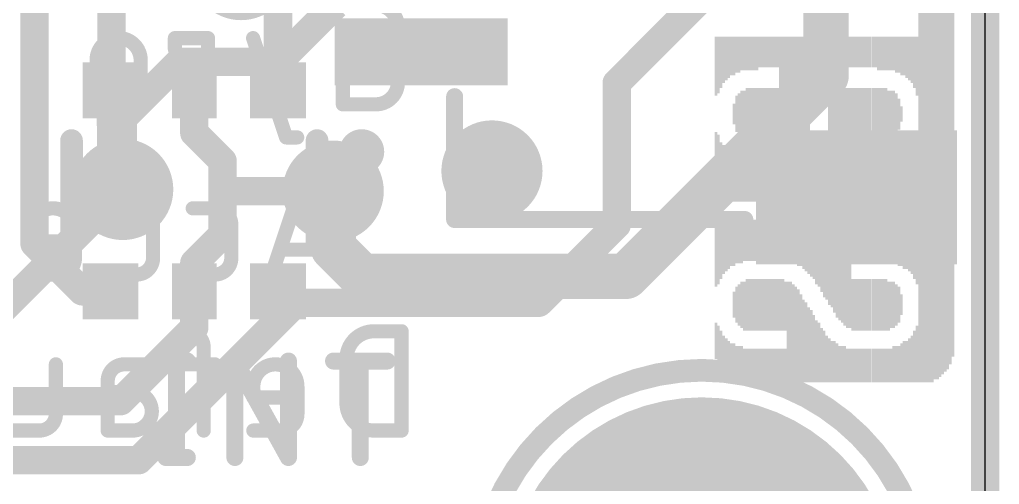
# Model space of a CAD drawing. Extents: x -0.1 to 34.3, y -4.7 to 17.9.
# Drawn here: x 16.75 to 25.53, y 3.52 to 7.68 of the extents above; entities that cross this region are included whole.
import ezdxf

# ---------------------------------------------------------------- set-up
doc = ezdxf.new("R2010")
doc.units = 0
for name, color, linetype in [('1', 12, 'CONTINUOUS'), ('16', 5, 'CONTINUOUS'), ('17', 110, 'CONTINUOUS'), ('18', 110, 'CONTINUOUS'), ('20', 31, 'CONTINUOUS'), ('21', 40, 'CONTINUOUS'), ('22', 6, 'CONTINUOUS')]:
    doc.layers.add(name, color=color, linetype=linetype)

# ---------------------------------------------------------------- blocks, each defined once
blk = doc.blocks.new('RECT')
blk.add_solid([(-0.5, -0.5), (0.5, -0.5), (-0.5, 0.5), (0.5, 0.5)])
blk = doc.blocks.new('ROUNDP')
at = {"const_width": 0.5}
blk.add_lwpolyline([(0, -0.25, 1), (0, 0.25, 1), (0, -0.25)], format="xyb", dxfattribs=at)
blk = doc.blocks.new('ROUNDV')
at = {"const_width": 0.5}
blk.add_lwpolyline([(0, -0.25, 1), (0, 0.25, 1), (0, -0.25)], format="xyb", dxfattribs=at)

msp = doc.modelspace()

# ---------------------------------------------------------------- linework, layer by layer
at = {"layer": '1', "const_width": 0.254}
for points in [[(25.4, 17.78), (25.4, 0)], [(17.5705, 8.675), (17.5705, 6.1595)], [(16.8816, 5.6746), (16.8816, 8.6007)], [(19.0634, 7.0468), (19.0634, 8.0003)], [(22.86, 7.874), (22.098, 7.112)], [(22.098, 7.112), (22.098, 5.842)], [(17.5634, 7.0468), (17.5732, 6.2214)], [(18.3134, 7.0468), (18.3134, 6.6658)], [(18.5674, 6.4118), (18.3134, 6.6658)], [(18.5674, 6.4118), (18.5674, 6.1438)], [(17.6721, 6.1595), (17.5732, 6.2214)], [(17.6721, 6.1595), (17.5705, 6.1595)], [(18.5674, 6.1438), (18.5674, 5.7548)], [(18.5674, 6.1438), (19.558, 6.1438)], [(22.098, 5.842), (21.4006, 5.1446)], [(17.3094, 5.2468), (16.8816, 5.6746)], [(18.5674, 5.7548), (18.3134, 5.5008)], [(18.3134, 5.5008), (18.3134, 5.2468)], [(17.5634, 5.2468), (17.3094, 5.2468)], [(18.3134, 5.2468), (18.3134, 4.9236)], [(19.0634, 5.2468), (19.0928, 5.2762)], [(19.1656, 5.1446), (19.0634, 5.2468)], [(19.0928, 5.2762), (19.11, 5.2762)], [(19.11, 5.2762), (19.233, 5.1532)], [(19.233, 5.1532), (17.8146, 3.7348)], [(21.4006, 5.1446), (19.1656, 5.1446)], [(18.3134, 4.9236), (17.653, 4.2632)], [(17.653, 4.2632), (13.1621, 4.2632)], [(17.8146, 3.7348), (15.1648, 3.7348)]]:
    msp.add_lwpolyline(points, dxfattribs=at)
at = {"layer": '1', "const_width": 0.127}
for points in [[(22.1615, 7.112, 1), (22.0345, 7.112)], [(22.0531, 7.1569, 1), (22.1429, 7.0671)], [(17.6269, 7.0476, 1), (17.4999, 7.046)], [(18.3769, 7.0468, 1), (18.2499, 7.0468)], [(18.9999, 7.0468, 1), (19.1269, 7.0468)], [(18.3583, 6.7107, 1), (18.2685, 6.6209)], [(18.2499, 6.6658, 1), (18.3769, 6.6658)], [(18.6309, 6.4118, 1), (18.5039, 6.4118)], [(18.5225, 6.3669, 1), (18.6123, 6.4567)], [(17.6068, 6.2752, 1), (17.5395, 6.1676)], [(17.5705, 6.223, 1), (17.5705, 6.096)], [(17.5097, 6.2206, 1), (17.6367, 6.2222)], [(17.6384, 6.1057, 1), (17.7058, 6.2133)], [(17.6721, 6.096, 1), (17.6721, 6.223)], [(18.6309, 6.1438, 1), (18.5039, 6.1438)], [(18.5674, 6.2073, 1), (18.5674, 6.0803)], [(19.558, 6.0803, 1), (19.558, 6.2073)], [(17.507, 6.1595, 1), (17.634, 6.1595)], [(18.5039, 6.1438, 1), (18.6309, 6.1438)], [(22.0345, 5.842, 1), (22.1615, 5.842)], [(22.1429, 5.7971, 1), (22.0531, 5.8869)], [(16.9265, 5.7195, 1), (16.8367, 5.6297)], [(18.5039, 5.7548, 1), (18.6309, 5.7548)], [(18.6123, 5.7099, 1), (18.5225, 5.7997)], [(16.8181, 5.6746, 1), (16.9451, 5.6746)], [(18.3769, 5.5008, 1), (18.2499, 5.5008)], [(18.2685, 5.5457, 1), (18.3583, 5.4559)], [(17.3094, 5.3103, 1), (17.3094, 5.1833)], [(17.2645, 5.2019, 1), (17.3543, 5.2917)], [(17.5634, 5.1833, 1), (17.5634, 5.3103)], [(18.3769, 5.2468, 1), (18.2499, 5.2468)], [(19.1083, 5.2917, 1), (19.0185, 5.2019)], [(19.0185, 5.2917, 1), (19.1083, 5.2019)], [(19.0928, 5.3397, 1), (19.0928, 5.2127)], [(19.1549, 5.3211, 1), (19.0651, 5.2313)], [(19.1377, 5.2313, 1), (19.0479, 5.3211)], [(19.11, 5.2127, 1), (19.11, 5.3397)], [(18.2499, 5.2468, 1), (18.3769, 5.2468)], [(19.1656, 5.2081, 1), (19.1656, 5.0811)], [(19.2779, 5.1083, 1), (19.1881, 5.1981)], [(21.4006, 5.0811, 1), (21.4006, 5.2081)], [(19.1207, 5.0997, 1), (19.2105, 5.1895)], [(19.1881, 5.1083, 1), (19.2779, 5.1981)], [(21.3557, 5.1895, 1), (21.4455, 5.0997)], [(18.3583, 4.8787, 1), (18.2685, 4.9685)], [(18.2499, 4.9236, 1), (18.3769, 4.9236)], [(17.653, 4.1997, 1), (17.653, 4.3267)], [(17.6081, 4.3081, 1), (17.6979, 4.2183)], [(17.7697, 3.7797, 1), (17.8595, 3.6899)], [(17.8146, 3.6713, 1), (17.8146, 3.7983)]]:
    msp.add_lwpolyline(points, format="xyb", dxfattribs=at)
at = {"layer": '16'}
for points, const_width in [([(25.4, 17.78), (25.4, 0)], 0.254), ([(23.9736, 11.4199), (23.9736, 7.1729)], 0.4064), ([(19.5771, 7.8105), (19.0691, 7.3025)], 0.254), ([(18.1801, 7.3025), (17.6721, 6.7945)], 0.254), ([(19.0691, 7.3025), (18.1801, 7.3025)], 0.254), ([(23.9736, 7.1729), (22.1825, 5.3818)], 0.4064), ([(17.6721, 6.1595), (17.6721, 6.7945)], 0.254), ([(19.558, 5.6358), (19.558, 6.1438)], 0.4064), ([(17.6721, 6.1595), (16.5418, 5.0292)], 0.254), ([(19.812, 5.3818), (19.558, 5.6358)], 0.4064), ([(22.1825, 5.3818), (19.812, 5.3818)], 0.4064)]:
    msp.add_lwpolyline(points, dxfattribs=dict(at, const_width=const_width))
for points, const_width in [([(18.1801, 7.366, 1), (18.1801, 7.239)], 0.127), ([(18.225, 7.2576, 1), (18.1352, 7.3474)], 0.127), ([(19.0242, 7.3474, 1), (19.114, 7.2576)], 0.127), ([(19.0691, 7.239, 1), (19.0691, 7.366)], 0.127), ([(24.0454, 7.101, 1), (23.9018, 7.2447)], 0.2032), ([(23.872, 7.1729, 1), (24.0752, 7.1729)], 0.2032), ([(17.7356, 6.7945, 1), (17.6086, 6.7945)], 0.127), ([(17.6272, 6.8394, 1), (17.717, 6.7496)], 0.127), ([(19.6596, 6.1438, 1), (19.4564, 6.1438)], 0.2032), ([(17.717, 6.1146, 1), (17.6272, 6.2044)], 0.127), ([(17.6086, 6.1595, 1), (17.7356, 6.1595)], 0.127), ([(19.6298, 5.7076, 1), (19.4862, 5.564)], 0.2032), ([(19.4564, 5.6358, 1), (19.6596, 5.6358)], 0.2032), ([(19.812, 5.4834, 1), (19.812, 5.2802)], 0.2032), ([(19.7402, 5.31, 1), (19.8838, 5.4536)], 0.2032), ([(22.1107, 5.4536, 1), (22.2544, 5.31)], 0.2032), ([(22.1825, 5.2802, 1), (22.1825, 5.4834)], 0.2032)]:
    msp.add_lwpolyline(points, format="xyb", dxfattribs=dict(at, const_width=const_width))
at = {"layer": '20'}
msp.add_line((25.4, 2.54), (25.4, 15.24), dxfattribs=at)
at = {"layer": '21'}
for points, const_width in [([(24.946, 6.79), (24.946, 10.99)], 0.1524), ([(20.646, 5.89), (20.646, 6.99)], 0.1524), ([(17.2134, 5.6968), (17.2134, 6.5968)], 0.2032), ([(19.4134, 5.6968), (19.4134, 6.5968)], 0.2032), ([(23.246, 5.89), (20.646, 5.89)], 0.1524), ([(18.0591, 4.6228), (18.251, 4.6228)], 0.1524), ([(18.1551, 4.6228), (18.1551, 3.7592)], 0.1524), ([(18.6772, 3.7592), (18.6772, 4.6228)], 0.1524), ([(18.6772, 4.6228), (19.157, 3.7592)], 0.1524), ([(19.157, 3.7592), (19.157, 4.6228)], 0.1524), ([(19.5611, 4.6228), (20.0409, 4.6228)], 0.1524), ([(19.801, 3.7592), (19.801, 4.6228)], 0.1524), ([(18.0591, 3.7592), (18.251, 3.7592)], 0.1524)]:
    msp.add_lwpolyline(points, dxfattribs=dict(at, const_width=const_width))
for points, const_width in [([(20.6841, 6.99, 1), (20.6079, 6.99)], 0.0762), ([(24.9079, 6.79, 1), (24.9841, 6.79)], 0.0762), ([(17.2642, 6.5968, 1), (17.1626, 6.5968)], 0.1016), ([(19.4642, 6.5968, 1), (19.3626, 6.5968)], 0.1016), ([(19.8134, 6.3968, 1), (19.8134, 6.5968, 1), (19.8134, 6.3968)], 0.2032), ([(20.646, 5.9281, 1), (20.646, 5.8519)], 0.0762), ([(20.6079, 5.89, 1), (20.6841, 5.89)], 0.0762), ([(23.246, 5.8519, 1), (23.246, 5.9281)], 0.0762), ([(17.1626, 5.6968, 1), (17.2642, 5.6968)], 0.1016), ([(19.3626, 5.6968, 1), (19.4642, 5.6968)], 0.1016), ([(18.0591, 4.6609, 1), (18.0591, 4.5847)], 0.0762), ([(18.1932, 4.6228, 1), (18.117, 4.6228)], 0.0762), ([(18.251, 4.5847, 1), (18.251, 4.6609)], 0.0762), ([(18.7153, 4.6228, 1), (18.6391, 4.6228)], 0.0762), ([(18.7105, 4.6413, 1), (18.6439, 4.6043)], 0.0762), ([(19.1951, 4.6228, 1), (19.1189, 4.6228)], 0.0762), ([(19.5611, 4.6609, 1), (19.5611, 4.5847)], 0.0762), ([(19.8391, 4.6228, 1), (19.7629, 4.6228)], 0.0762), ([(20.0409, 4.5847, 1), (20.0409, 4.6609)], 0.0762), ([(22.86, 0.54, 1), (22.86, 4.54, 1), (22.86, 0.54)], 0.2032), ([(18.0591, 3.7973, 1), (18.0591, 3.7211)], 0.0762), ([(18.117, 3.7592, 1), (18.1932, 3.7592)], 0.0762), ([(18.251, 3.7211, 1), (18.251, 3.7973)], 0.0762), ([(18.6391, 3.7592, 1), (18.7153, 3.7592)], 0.0762), ([(19.1189, 3.7592, 1), (19.1951, 3.7592)], 0.0762), ([(19.1237, 3.7407, 1), (19.1903, 3.7777)], 0.0762), ([(19.7629, 3.7592, 1), (19.8391, 3.7592)], 0.0762)]:
    msp.add_lwpolyline(points, format="xyb", dxfattribs=dict(at, const_width=const_width))
at = {"layer": '22'}
for points, const_width in [([(20.138, 7.6129, 0.4142), (19.9405, 7.8105)], 0.127), ([(20.1698, 7.6129, 1), (20.1063, 7.6129)], 0.0635), ([(20.1063, 7.6129, 1), (20.1698, 7.6129)], 0.0635), ([(17.8331, 7.3166, 1), (17.438, 7.3166)], 0.127), ([(18.1713, 7.5142, 1), (18.1078, 7.5142)], 0.0635), ([(18.1396, 7.5459, 1), (18.1396, 7.4824)], 0.0635), ([(18.4677, 7.5142, 1), (18.4042, 7.5142)], 0.0635), ([(18.4359, 7.4824, 1), (18.4359, 7.5459)], 0.0635), ([(18.8702, 7.5242, 1), (18.81, 7.5041)], 0.0635), ([(19.2653, 7.5041, 1), (19.2051, 7.5242)], 0.0635), ([(19.6441, 7.4471, 1), (19.6441, 7.3836)], 0.0635), ([(19.6759, 7.4154, 1), (19.6124, 7.4154)], 0.0635), ([(19.7923, 7.3836, 1), (19.7923, 7.4471)], 0.0635), ([(17.4698, 7.3166, 1), (17.4063, 7.3166)], 0.0635), ([(17.8649, 7.3166, 1), (17.8014, 7.3166)], 0.0635), ([(18.1078, 7.4154, 1), (18.1713, 7.4154)], 0.0635), ([(17.4063, 7.3166, 1), (17.4698, 7.3166)], 0.0635), ([(17.8014, 7.3166, 1), (17.8649, 7.3166)], 0.0635), ([(17.438, 7.1191, 1), (17.8331, 7.1191)], 0.127), ([(17.4698, 7.1191, 1), (17.4063, 7.1191)], 0.0635), ([(17.4063, 7.1191, 1), (17.4698, 7.1191)], 0.0635), ([(17.8649, 7.1191, 1), (17.8014, 7.1191)], 0.0635), ([(17.8014, 7.1191, 1), (17.8649, 7.1191)], 0.0635), ([(19.9405, 6.9215, 0.4142), (20.138, 7.1191)], 0.127), ([(20.1698, 7.1191, 1), (20.1063, 7.1191)], 0.0635), ([(20.1063, 7.1191, 1), (20.1698, 7.1191)], 0.0635), ([(18.4042, 6.9215, 1), (18.4677, 6.9215)], 0.0635), ([(19.0075, 6.9315, 1), (19.0678, 6.9115)], 0.0635), ([(19.6441, 6.9532, 1), (19.6441, 6.8898)], 0.0635), ([(19.6124, 6.9215, 1), (19.6759, 6.9215)], 0.0635), ([(19.9405, 6.9532, 1), (19.9405, 6.8898)], 0.0635), ([(19.9405, 6.8898, 1), (19.9405, 6.9532)], 0.0635), ([(19.1364, 6.6569, 1), (19.1364, 6.5934)], 0.0635), ([(19.2352, 6.5934, 1), (19.2352, 6.6569)], 0.0635), ([(19.1063, 6.6151, 1), (19.1665, 6.6352)], 0.0635), ([(19.3325, 6.2965, 1), (19.2723, 6.2765)], 0.0635), ([(19.3325, 6.2765, 1), (19.2723, 6.2965)], 0.0635), ([(17.2444, 5.7926, 1), (16.8493, 5.7926)], 0.127), ([(17.5984, 6.0219, 1), (17.5984, 5.9584)], 0.0635), ([(17.9441, 5.842, 0.4142), (17.7959, 5.9902)], 0.127), ([(17.7959, 6.0219, 1), (17.7959, 5.9584)], 0.0635), ([(17.7959, 5.9584, 1), (17.7959, 6.0219)], 0.0635), ([(18.2994, 6.0219, 1), (18.2994, 5.9584)], 0.0635), ([(18.6451, 5.842, 0.4142), (18.497, 5.9902)], 0.127), ([(18.497, 6.0219, 1), (18.497, 5.9584)], 0.0635), ([(18.497, 5.9584, 1), (18.497, 6.0219)], 0.0635), ([(17.9758, 5.842, 1), (17.9123, 5.842)], 0.0635), ([(18.6769, 5.842, 1), (18.6134, 5.842)], 0.0635), ([(16.8811, 5.7926, 1), (16.8176, 5.7926)], 0.0635), ([(16.8176, 5.7926, 1), (16.8811, 5.7926)], 0.0635), ([(17.2762, 5.7926, 1), (17.2127, 5.7926)], 0.0635), ([(17.2127, 5.7926, 1), (17.2762, 5.7926)], 0.0635), ([(17.9123, 5.842, 1), (17.9758, 5.842)], 0.0635), ([(18.6134, 5.842, 1), (18.6769, 5.842)], 0.0635), ([(16.8493, 5.7256, 1), (16.8493, 5.6621)], 0.0635), ([(16.8176, 5.6938, 1), (16.8811, 5.6938)], 0.0635), ([(17.2444, 5.6621, 1), (17.2444, 5.7256)], 0.0635), ([(19.0801, 5.6515, 1), (19.0801, 5.588)], 0.0635), ([(19.5246, 5.588, 1), (19.5246, 5.6515)], 0.0635), ([(17.0963, 5.3975, 0.4142), (17.2444, 5.5457)], 0.127), ([(17.2762, 5.5457, 1), (17.2127, 5.5457)], 0.0635), ([(17.2127, 5.5457, 1), (17.2762, 5.5457)], 0.0635), ([(17.7959, 5.3975, 0.4142), (17.9441, 5.5457)], 0.127), ([(17.9758, 5.5457, 1), (17.9123, 5.5457)], 0.0635), ([(17.9123, 5.5457, 1), (17.9758, 5.5457)], 0.0635), ([(18.497, 5.3975, 0.4142), (18.6451, 5.5457)], 0.127), ([(18.6769, 5.5457, 1), (18.6134, 5.5457)], 0.0635), ([(18.6134, 5.5457, 1), (18.6769, 5.5457)], 0.0635), ([(16.8493, 5.4292, 1), (16.8493, 5.3658)], 0.0635), ([(17.0963, 5.4292, 1), (17.0963, 5.3658)], 0.0635), ([(17.0963, 5.3658, 1), (17.0963, 5.4292)], 0.0635), ([(17.5984, 5.4292, 1), (17.5984, 5.3658)], 0.0635), ([(17.7959, 5.4292, 1), (17.7959, 5.3658)], 0.0635), ([(17.7959, 5.3658, 1), (17.7959, 5.4292)], 0.0635), ([(18.2994, 5.4292, 1), (18.2994, 5.3658)], 0.0635), ([(18.497, 5.4292, 1), (18.497, 5.3658)], 0.0635), ([(18.497, 5.3658, 1), (18.497, 5.4292)], 0.0635), ([(18.9759, 5.4075, 1), (19.0362, 5.3875)], 0.0635), ([(19.5686, 5.3875, 1), (19.6288, 5.4075)], 0.0635), ([(18.2003, 4.9212, 1), (18.2003, 4.8578)], 0.0635), ([(18.3978, 4.7413, 0.4142), (18.2497, 4.8895)], 0.127), ([(18.2497, 4.9212, 1), (18.2497, 4.8578)], 0.0635), ([(18.2497, 4.8578, 1), (18.2497, 4.9212)], 0.0635), ([(19.9237, 4.8895, 0.4142), (19.6768, 4.6426)], 0.127), ([(19.9237, 4.9212, 1), (19.9237, 4.8578)], 0.0635), ([(19.9237, 4.8578, 1), (19.9237, 4.9212)], 0.0635), ([(20.2024, 4.8895, 1), (20.1389, 4.8895)], 0.0635), ([(20.1707, 4.8578, 1), (20.1707, 4.9212)], 0.0635), ([(18.4296, 4.7413, 1), (18.3661, 4.7413)], 0.0635), ([(18.3661, 4.7413, 1), (18.4296, 4.7413)], 0.0635), ([(17.105, 4.5932, 1), (17.0416, 4.5932)], 0.0635), ([(17.6858, 4.5932, 0.4142), (17.5377, 4.445)], 0.127), ([(17.6858, 4.6249, 1), (17.6858, 4.5614)], 0.0635), ([(17.6858, 4.5614, 1), (17.6858, 4.6249)], 0.0635), ([(17.8834, 4.5614, 1), (17.8834, 4.6249)], 0.0635), ([(18.2003, 4.6249, 1), (18.2003, 4.5614)], 0.0635), ([(18.4966, 4.5614, 1), (18.4966, 4.6249)], 0.0635), ([(19.2374, 4.3956, 1), (18.8423, 4.3956)], 0.127), ([(19.7085, 4.6426, 1), (19.645, 4.6426)], 0.0635), ([(19.645, 4.6426, 1), (19.7085, 4.6426)], 0.0635), ([(17.5694, 4.445, 1), (17.5059, 4.445)], 0.0635), ([(17.5059, 4.445, 1), (17.5694, 4.445)], 0.0635), ([(17.5377, 4.378, 1), (17.5377, 4.3145)], 0.0635), ([(17.7599, 4.0005, 1), (17.7599, 4.3462)], 0.127), ([(17.7599, 4.378, 1), (17.7599, 4.3145)], 0.0635), ([(17.7599, 4.3145, 1), (17.7599, 4.378)], 0.0635), ([(18.874, 4.3956, 1), (18.8105, 4.3956)], 0.0635), ([(18.8105, 4.3956, 1), (18.874, 4.3956)], 0.0635), ([(19.2691, 4.3956, 1), (19.2056, 4.3956)], 0.0635), ([(19.2056, 4.3956, 1), (19.2691, 4.3956)], 0.0635), ([(18.8423, 4.3286, 1), (18.8423, 4.2651)], 0.0635), ([(18.8105, 4.2968, 1), (18.874, 4.2968)], 0.0635), ([(19.2374, 4.2651, 1), (19.2374, 4.3286)], 0.0635), ([(19.7085, 4.2474, 1), (19.645, 4.2474)], 0.0635), ([(19.6768, 4.2474, 0.4142), (19.9237, 4.0005)], 0.127), ([(19.645, 4.2474, 1), (19.7085, 4.2474)], 0.0635), ([(16.9251, 4.0005, 0.4142), (17.0733, 4.1487)], 0.127), ([(17.105, 4.1487, 1), (17.0416, 4.1487)], 0.0635), ([(17.0416, 4.1487, 1), (17.105, 4.1487)], 0.0635), ([(19.0892, 4.0005, 0.4142), (19.2374, 4.1487)], 0.127), ([(19.2691, 4.1487, 1), (19.2056, 4.1487)], 0.0635), ([(19.2056, 4.1487, 1), (19.2691, 4.1487)], 0.0635), ([(16.9251, 4.0322, 1), (16.9251, 3.9687)], 0.0635), ([(16.9251, 3.9688, 1), (16.9251, 4.0323)], 0.0635), ([(17.5377, 4.0323, 1), (17.5377, 3.9688)], 0.0635), ([(17.7599, 4.0322, 1), (17.7599, 3.9687)], 0.0635), ([(17.7599, 3.9688, 1), (17.7599, 4.0323)], 0.0635), ([(18.8423, 4.0323, 1), (18.8423, 3.9688)], 0.0635), ([(19.0892, 4.0323, 1), (19.0892, 3.9688)], 0.0635), ([(19.0892, 3.9688, 1), (19.0892, 4.0323)], 0.0635), ([(19.9237, 4.0323, 1), (19.9237, 3.9688)], 0.0635), ([(19.9237, 3.9688, 1), (19.9237, 4.0323)], 0.0635), ([(20.1707, 3.9688, 1), (20.1707, 4.0323)], 0.0635), ([(17.5059, 4.0005, 1), (17.5694, 4.0005)], 0.0635), ([(18.3661, 4.0005, 1), (18.4296, 4.0005)], 0.0635), ([(20.1389, 4.0005, 1), (20.2024, 4.0005)], 0.0635)]:
    msp.add_lwpolyline(points, format="xyb", dxfattribs=dict(at, const_width=const_width))
at = {"layer": '22', "const_width": 0.127}
for points in [[(20.138, 7.1191), (20.138, 7.6129)], [(18.4359, 7.5142), (18.1396, 7.5142)], [(18.1396, 7.5142), (18.1396, 7.4154)], [(18.4359, 6.9215), (18.4359, 7.5142)], [(19.1364, 6.6252), (18.8401, 7.5142)], [(19.2352, 7.5142), (19.0376, 6.9215)], [(19.7923, 7.4154), (19.6441, 7.4154)], [(19.6441, 7.4154), (19.6441, 6.9215)], [(17.438, 7.3166), (17.438, 7.1191)], [(17.8331, 7.1191), (17.8331, 7.3166)], [(19.6441, 6.9215), (19.9405, 6.9215)], [(19.2352, 6.6252), (19.1364, 6.6252)], [(19.3024, 6.2865), (19.006, 5.3975)], [(19.5987, 5.3975), (19.3024, 6.2865)], [(17.7959, 5.9902), (17.5984, 5.9902)], [(18.497, 5.9902), (18.2994, 5.9902)], [(17.9441, 5.5457), (17.9441, 5.842)], [(18.6451, 5.5457), (18.6451, 5.842)], [(16.8493, 5.7926), (16.8493, 5.6938)], [(17.2444, 5.5457), (17.2444, 5.7926)], [(16.8493, 5.6938), (17.2444, 5.6938)], [(19.0801, 5.6198), (19.5246, 5.6198)], [(16.8493, 5.3975), (17.0963, 5.3975)], [(17.5984, 5.3975), (17.7959, 5.3975)], [(18.2994, 5.3975), (18.497, 5.3975)], [(18.2497, 4.8895), (18.2003, 4.8895)], [(20.1707, 4.8895), (19.9237, 4.8895)], [(20.1707, 4.0005), (20.1707, 4.8895)], [(18.3978, 4.0005), (18.3978, 4.7413)], [(17.0733, 4.5932), (17.0733, 4.1487)], [(17.6858, 4.5932), (17.8834, 4.5932)], [(18.4966, 4.5932), (18.2003, 4.5932)], [(19.6768, 4.6426), (19.6768, 4.2474)], [(17.5377, 4.0005), (17.5377, 4.445)], [(17.5377, 4.3462), (17.7599, 4.3462)], [(18.8423, 4.3956), (18.8423, 4.2968)], [(19.2374, 4.1487), (19.2374, 4.3956)], [(18.8423, 4.2968), (19.2374, 4.2968)], [(16.9251, 4.0005), (16.6782, 4.0005)], [(17.7599, 4.0005), (17.5377, 4.0005)], [(18.8423, 4.0005), (19.0892, 4.0005)], [(19.9237, 4.0005), (20.1707, 4.0005)]]:
    msp.add_lwpolyline(points, dxfattribs=at)

# ---------------------------------------------------------------- block references
at = {"layer": '1', "rotation": 180}
for p, xscale, yscale in [((20.346, 7.39), 1.55, 0.6), ((17.5634, 7.0468), 0.5, 0.5), ((18.3134, 7.0468), 0.4, 0.5), ((19.0634, 7.0468), 0.5, 0.5), ((24.246, 6.09), 1.8, 1.2), ((17.5634, 5.2468), 0.5, 0.5), ((18.3134, 5.2468), 0.4, 0.5), ((19.0634, 5.2468), 0.5, 0.5)]:
    msp.add_blockref('RECT', p, dxfattribs=dict(at, xscale=xscale, yscale=yscale))
at = {"layer": '17', "xscale": 3.516, "yscale": 3.516}
msp.add_blockref('ROUNDP', (22.86, 2.54), dxfattribs=at)
msp.add_blockref('ROUNDP', (22.86, 2.54), dxfattribs=at)
at = {"layer": '18', "xscale": 0.9064, "yscale": 0.9064}
for p in [(18.7325, 8.128), (18.7325, 8.128), (20.9804, 6.3246), (20.9804, 6.3246), (17.6721, 6.1595), (17.6721, 6.1595), (19.558, 6.1438), (19.558, 6.1438)]:
    msp.add_blockref('ROUNDV', p, dxfattribs=at)
at = {"layer": '22', "rotation": 90}
for p, xscale, yscale in [((24.8111, 8.81), 5.5194, 0.0231), ((24.8342, 8.81), 5.5194, 0.0231), ((24.8573, 8.81), 5.5194, 0.0231), ((24.8804, 8.81), 5.5194, 0.0231), ((24.9036, 8.81), 5.5194, 0.0231), ((24.9267, 8.7973), 5.494, 0.0231), ((24.9498, 8.7973), 5.494, 0.0231), ((24.9729, 8.7859), 5.4712, 0.0231), ((24.996, 8.7859), 5.4712, 0.0231), ((25.019, 8.7744), 5.4483, 0.0229), ((25.042, 8.763), 5.4254, 0.0231), ((25.0651, 8.7516), 5.4026, 0.0231), ((25.0882, 8.7287), 5.3569, 0.0231), ((25.1113, 8.6944), 5.2883, 0.0231), ((22.987, 7.2631), 0.5309, 0.0229), ((23.01, 7.2746), 0.508, 0.0231), ((23.0331, 7.2974), 0.4623, 0.0231), ((23.0562, 7.3203), 0.4166, 0.0231), ((23.0793, 7.3317), 0.3937, 0.0231), ((23.1024, 7.3431), 0.3708, 0.0231), ((23.1256, 7.3546), 0.348, 0.0231), ((23.1487, 7.3546), 0.348, 0.0231), ((23.1718, 7.366), 0.3251, 0.0231), ((23.1949, 7.366), 0.3251, 0.0231), ((23.218, 7.3774), 0.3023, 0.0231), ((23.241, 7.3774), 0.3023, 0.0229), ((23.264, 7.3774), 0.3023, 0.0231), ((23.2871, 7.3774), 0.3023, 0.0231), ((23.3102, 7.3774), 0.3023, 0.0231), ((23.3333, 7.3774), 0.3023, 0.0231), ((23.3564, 7.3774), 0.3023, 0.0231), ((23.3796, 7.3901), 0.2769, 0.0231), ((23.4027, 7.3901), 0.2769, 0.0231), ((23.4258, 7.3901), 0.2769, 0.0231), ((23.4489, 7.3901), 0.2769, 0.0231), ((23.472, 7.3901), 0.2769, 0.0231), ((23.495, 7.3901), 0.2769, 0.0229), ((23.518, 7.3901), 0.2769, 0.0231), ((23.5411, 7.3901), 0.2769, 0.0231), ((23.5642, 7.0663), 0.9246, 0.0231), ((23.5873, 7.0663), 0.9246, 0.0231), ((23.6104, 7.0663), 0.9246, 0.0231), ((23.6336, 7.0663), 0.9246, 0.0231), ((23.6567, 7.0663), 0.9246, 0.0231), ((23.6798, 7.0663), 0.9246, 0.0231), ((23.7029, 7.0663), 0.9246, 0.0231), ((23.726, 7.0663), 0.9246, 0.0231), ((23.749, 7.0663), 0.9246, 0.0229), ((23.772, 7.0663), 0.9246, 0.0231), ((23.7951, 7.0663), 0.9246, 0.0231), ((23.8182, 7.0663), 0.9246, 0.0231), ((23.8413, 7.3901), 0.2769, 0.0231), ((23.8644, 7.3901), 0.2769, 0.0231), ((23.8876, 7.3901), 0.2769, 0.0231), ((23.9107, 7.3901), 0.2769, 0.0231), ((23.9338, 7.3901), 0.2769, 0.0231), ((23.9569, 7.3901), 0.2769, 0.0231), ((23.98, 7.3901), 0.2769, 0.0231), ((24.003, 7.3901), 0.2769, 0.0229), ((24.026, 7.3901), 0.2769, 0.0231), ((24.0491, 7.3901), 0.2769, 0.0231), ((24.0722, 7.3901), 0.2769, 0.0231), ((24.0953, 7.3901), 0.2769, 0.0231), ((24.1184, 7.3901), 0.2769, 0.0231), ((24.1416, 7.3901), 0.2769, 0.0231), ((24.1647, 7.3901), 0.2769, 0.0231), ((24.1878, 7.3901), 0.2769, 0.0231), ((24.2109, 7.3901), 0.2769, 0.0231), ((24.234, 7.3901), 0.2769, 0.0231), ((24.257, 7.3901), 0.2769, 0.0229), ((24.28, 7.3901), 0.2769, 0.0231), ((24.3031, 7.3901), 0.2769, 0.0231), ((24.3262, 7.3901), 0.2769, 0.0231), ((24.3493, 7.3901), 0.2769, 0.0231), ((24.3724, 7.3901), 0.2769, 0.0231), ((24.3956, 7.3901), 0.2769, 0.0231), ((24.4187, 7.3901), 0.2769, 0.0231), ((24.4418, 7.3774), 0.3023, 0.0231), ((24.4649, 7.3774), 0.3023, 0.0231), ((24.488, 7.3774), 0.3023, 0.0231), ((24.511, 7.3774), 0.3023, 0.0229), ((24.534, 7.3774), 0.3023, 0.0231), ((24.5571, 7.3774), 0.3023, 0.0231), ((24.5802, 7.3774), 0.3023, 0.0231), ((24.6033, 7.366), 0.3251, 0.0231), ((24.6264, 7.366), 0.3251, 0.0231), ((24.6496, 7.3546), 0.348, 0.0231), ((24.6727, 7.3546), 0.348, 0.0231), ((24.6958, 7.3431), 0.3708, 0.0231), ((24.7189, 7.3317), 0.3937, 0.0231), ((24.742, 7.3203), 0.4166, 0.0231), ((24.765, 7.2974), 0.4623, 0.0229), ((24.788, 7.2631), 0.5309, 0.0231), ((23.218, 6.8351), 0.4166, 0.0231), ((23.241, 6.8351), 0.4166, 0.0229), ((23.264, 6.8351), 0.4623, 0.0231), ((23.2871, 6.8351), 0.4623, 0.0231), ((23.3102, 6.8351), 0.4623, 0.0231), ((23.3333, 6.8351), 0.4623, 0.0231), ((23.3564, 6.8351), 0.4623, 0.0231), ((23.3796, 6.8351), 0.4623, 0.0231), ((23.4027, 6.8351), 0.4623, 0.0231), ((23.4258, 6.8351), 0.4623, 0.0231), ((23.4489, 6.8351), 0.4623, 0.0231), ((23.472, 6.8351), 0.4623, 0.0231), ((23.495, 6.8351), 0.4623, 0.0229), ((23.518, 6.8351), 0.4623, 0.0231), ((23.5411, 6.8351), 0.4623, 0.0231), ((24.003, 6.8351), 0.4623, 0.0229), ((24.026, 6.8351), 0.4623, 0.0231), ((24.0491, 6.8351), 0.4623, 0.0231), ((24.0722, 6.8351), 0.4623, 0.0231), ((24.0953, 6.8351), 0.4623, 0.0231), ((24.1184, 6.8351), 0.4623, 0.0231), ((24.1416, 6.8351), 0.4623, 0.0231), ((24.1647, 6.8351), 0.4623, 0.0231), ((24.1878, 6.8351), 0.4623, 0.0231), ((24.2109, 6.8351), 0.4623, 0.0231), ((24.234, 6.8351), 0.4623, 0.0231), ((24.257, 6.8351), 0.4623, 0.0229), ((24.28, 6.8351), 0.4623, 0.0231), ((24.3031, 6.8351), 0.4623, 0.0231), ((24.3262, 6.8351), 0.4623, 0.0231), ((24.3493, 6.8351), 0.4623, 0.0231), ((24.3724, 6.8351), 0.4623, 0.0231), ((24.3956, 6.8351), 0.4623, 0.0231), ((24.4187, 6.8351), 0.4623, 0.0231), ((24.4418, 6.8351), 0.4623, 0.0231), ((24.4649, 6.8351), 0.4623, 0.0231), ((24.488, 6.8351), 0.4623, 0.0231), ((24.511, 6.8351), 0.4623, 0.0229), ((24.534, 6.8237), 0.4394, 0.0231), ((24.5571, 6.8351), 0.4166, 0.0231), ((24.5802, 6.8351), 0.4166, 0.0231), ((23.1718, 6.8351), 0.3251, 0.0231), ((23.1949, 6.8351), 0.3708, 0.0231), ((24.6033, 6.8351), 0.3708, 0.0231), ((24.6264, 6.8339), 0.2769, 0.0231), ((23.1487, 6.8351), 0.1829, 0.0231), ((24.6496, 6.8351), 0.1372, 0.0231), ((22.987, 6.3614), 0.6223, 0.0229), ((23.01, 6.35), 0.5994, 0.0231), ((24.765, 6.4313), 0.3454, 0.0229), ((24.788, 6.4541), 0.3912, 0.0231), ((23.0331, 6.3157), 0.5309, 0.0231), ((23.0562, 6.3043), 0.508, 0.0231), ((23.0793, 6.2929), 0.4851, 0.0231), ((23.1024, 6.2814), 0.4623, 0.0231), ((24.6958, 6.3856), 0.254, 0.0231), ((24.7189, 6.397), 0.2769, 0.0231), ((24.742, 6.4084), 0.2997, 0.0231), ((23.1256, 6.27), 0.4394, 0.0231), ((23.1487, 6.2573), 0.414, 0.0231), ((23.1718, 6.2573), 0.414, 0.0231), ((23.1949, 6.2573), 0.414, 0.0231), ((23.218, 6.2459), 0.3912, 0.0231), ((23.241, 6.2459), 0.3912, 0.0229), ((23.264, 6.2459), 0.3912, 0.0231), ((23.2871, 6.2459), 0.3912, 0.0231), ((23.3102, 6.2344), 0.3683, 0.0231), ((23.3333, 6.2344), 0.3683, 0.0231), ((23.3564, 6.2344), 0.3683, 0.0231), ((23.3796, 6.2344), 0.3683, 0.0231), ((23.4027, 6.2344), 0.3683, 0.0231), ((23.4258, 6.2344), 0.3683, 0.0231), ((23.4489, 6.2344), 0.3683, 0.0231), ((23.472, 6.2344), 0.3683, 0.0231), ((23.495, 6.2344), 0.3683, 0.0229), ((23.518, 6.2344), 0.3683, 0.0231), ((23.5411, 6.2344), 0.3683, 0.0231), ((23.5642, 6.2344), 0.3683, 0.0231), ((23.5873, 6.2344), 0.3683, 0.0231), ((23.6104, 6.2344), 0.3683, 0.0231), ((23.6336, 6.2344), 0.3683, 0.0231), ((23.6567, 6.2344), 0.3683, 0.0231), ((23.6798, 6.2344), 0.3683, 0.0231), ((23.7029, 6.2344), 0.3683, 0.0231), ((23.726, 6.2344), 0.3683, 0.0231), ((23.749, 6.2344), 0.3683, 0.0229), ((23.772, 6.2344), 0.3683, 0.0231), ((23.7951, 6.2344), 0.3683, 0.0231), ((23.8182, 6.2344), 0.3683, 0.0231), ((23.8413, 6.2344), 0.3683, 0.0231), ((23.8644, 6.2344), 0.3683, 0.0231), ((23.8876, 6.2344), 0.3683, 0.0231), ((23.9107, 6.2344), 0.3683, 0.0231), ((23.9338, 6.2344), 0.3683, 0.0231), ((23.9569, 6.2344), 0.3683, 0.0231), ((23.98, 6.2344), 0.3683, 0.0231), ((24.003, 6.2344), 0.3683, 0.0229), ((24.026, 6.2344), 0.3683, 0.0231), ((24.0491, 6.2344), 0.3683, 0.0231), ((24.0722, 6.2344), 0.3683, 0.0231), ((24.0953, 6.2344), 0.3683, 0.0231), ((24.1184, 6.2344), 0.3683, 0.0231), ((24.1416, 6.2344), 0.3683, 0.0231), ((24.1647, 6.2344), 0.3683, 0.0231), ((24.1878, 6.2344), 0.3683, 0.0231), ((24.2109, 6.2344), 0.3683, 0.0231), ((24.234, 6.2344), 0.3683, 0.0231), ((24.257, 6.2344), 0.3683, 0.0229), ((24.28, 6.2344), 0.3683, 0.0231), ((24.3031, 6.2344), 0.3683, 0.0231), ((24.3262, 6.2344), 0.3683, 0.0231), ((24.3493, 6.2344), 0.3683, 0.0231), ((24.3724, 6.2344), 0.3683, 0.0231), ((24.3956, 6.2344), 0.3683, 0.0231), ((24.4187, 6.2344), 0.3683, 0.0231), ((24.4418, 6.2344), 0.3683, 0.0231), ((24.4649, 6.2344), 0.3683, 0.0231), ((24.488, 6.2344), 0.3683, 0.0231), ((24.511, 6.2459), 0.3912, 0.0229), ((24.534, 6.2459), 0.3912, 0.0231), ((24.5571, 6.2459), 0.3912, 0.0231), ((24.5802, 6.2459), 0.3912, 0.0231), ((24.6033, 6.2573), 0.414, 0.0231), ((24.6264, 6.2573), 0.414, 0.0231), ((24.6496, 6.3741), 0.2311, 0.0231), ((24.6727, 6.3741), 0.2311, 0.0231), ((22.987, 5.588), 0.5994, 0.0229), ((23.01, 5.5994), 0.5766, 0.0231), ((23.0331, 5.6223), 0.5309, 0.0231), ((23.0562, 5.6452), 0.4851, 0.0231), ((23.0793, 5.6566), 0.4623, 0.0231), ((23.1024, 5.668), 0.4394, 0.0231), ((23.1256, 5.6807), 0.414, 0.0231), ((23.1487, 5.6807), 0.414, 0.0231), ((23.1718, 5.6921), 0.3912, 0.0231), ((23.1949, 5.6921), 0.3912, 0.0231), ((23.218, 5.6921), 0.3912, 0.0231), ((23.241, 5.7036), 0.3683, 0.0229), ((23.264, 5.7036), 0.3683, 0.0231), ((23.2871, 5.7036), 0.3683, 0.0231), ((23.3102, 5.7036), 0.3683, 0.0231), ((23.3333, 5.7036), 0.3683, 0.0231), ((23.3564, 5.7036), 0.3683, 0.0231), ((23.3796, 5.7036), 0.3683, 0.0231), ((23.4027, 5.7036), 0.3683, 0.0231), ((23.4258, 5.7036), 0.3683, 0.0231), ((23.4489, 5.7036), 0.3683, 0.0231), ((23.472, 5.7036), 0.3683, 0.0231), ((23.495, 5.7036), 0.3683, 0.0229), ((23.518, 5.7036), 0.3683, 0.0231), ((23.5411, 5.7036), 0.3683, 0.0231), ((23.5642, 5.7036), 0.3683, 0.0231), ((23.5873, 5.7036), 0.3683, 0.0231), ((23.6104, 5.7036), 0.3683, 0.0231), ((23.6336, 5.7036), 0.3683, 0.0231), ((23.6567, 5.7036), 0.3683, 0.0231), ((23.6798, 5.6921), 0.3912, 0.0231), ((23.7029, 5.6921), 0.3912, 0.0231), ((23.726, 5.6807), 0.414, 0.0231), ((23.749, 5.6807), 0.414, 0.0229), ((23.772, 5.668), 0.4394, 0.0231), ((23.7951, 5.6566), 0.4623, 0.0231), ((23.8182, 5.6452), 0.4851, 0.0231), ((23.8413, 5.6337), 0.508, 0.0231), ((23.8644, 5.6223), 0.5309, 0.0231), ((23.8876, 5.5994), 0.5766, 0.0231), ((23.9107, 5.588), 0.5994, 0.0231), ((23.9338, 5.5651), 0.6452, 0.0231), ((23.9569, 5.541), 0.6934, 0.0231), ((23.98, 5.5296), 0.7163, 0.0231), ((24.003, 5.5067), 0.762, 0.0229), ((24.026, 5.4953), 0.7849, 0.0231), ((24.0491, 5.4724), 0.8306, 0.0231), ((24.0722, 5.4496), 0.8763, 0.0231), ((24.0953, 5.4381), 0.8992, 0.0231), ((24.1184, 5.4267), 0.922, 0.0231), ((24.1416, 5.414), 0.9474, 0.0231), ((24.1647, 5.4026), 0.9703, 0.0231), ((24.1878, 5.4026), 0.9703, 0.0231), ((24.2109, 5.7036), 0.3683, 0.0231), ((24.234, 5.7036), 0.3683, 0.0231), ((24.257, 5.7036), 0.3683, 0.0229), ((24.28, 5.7036), 0.3683, 0.0231), ((24.3031, 5.7036), 0.3683, 0.0231), ((24.3262, 5.7036), 0.3683, 0.0231), ((24.3493, 5.7036), 0.3683, 0.0231), ((24.3724, 5.7036), 0.3683, 0.0231), ((24.3956, 5.7036), 0.3683, 0.0231), ((24.4187, 5.7036), 0.3683, 0.0231), ((24.4418, 5.7036), 0.3683, 0.0231), ((24.4649, 5.7036), 0.3683, 0.0231), ((24.488, 5.7036), 0.3683, 0.0231), ((24.511, 5.7036), 0.3683, 0.0229), ((24.534, 5.7036), 0.3683, 0.0231), ((24.5571, 5.6921), 0.3912, 0.0231), ((24.5802, 5.6921), 0.3912, 0.0231), ((24.6033, 5.6921), 0.3912, 0.0231), ((24.6264, 5.6807), 0.414, 0.0231), ((24.8111, 5.16), 1.4554, 0.0231), ((24.8342, 5.16), 1.4554, 0.0231), ((24.8573, 5.16), 1.4554, 0.0231), ((24.8804, 5.16), 1.4554, 0.0231), ((24.9036, 5.16), 1.4554, 0.0231), ((24.9267, 5.16), 1.4554, 0.0231), ((24.9498, 5.1727), 1.43, 0.0231), ((24.9729, 5.1727), 1.43, 0.0231), ((24.996, 5.1841), 1.4072, 0.0231), ((25.019, 5.1956), 1.3843, 0.0229), ((25.042, 5.207), 1.3614, 0.0231), ((25.0651, 5.2184), 1.3386, 0.0231), ((25.0882, 5.2413), 1.2929, 0.0231), ((25.1113, 5.2756), 1.2243, 0.0231), ((24.6496, 5.5766), 0.2057, 0.0231), ((24.6727, 5.5639), 0.2311, 0.0231), ((24.6958, 5.5639), 0.2311, 0.0231), ((24.7189, 5.5524), 0.254, 0.0231), ((24.742, 5.541), 0.2769, 0.0231), ((24.765, 5.5182), 0.3226, 0.0229), ((24.788, 5.4953), 0.3683, 0.0231), ((23.264, 5.1257), 0.4623, 0.0231), ((23.2871, 5.1257), 0.4623, 0.0231), ((23.3102, 5.1257), 0.4623, 0.0231), ((23.3333, 5.1257), 0.4623, 0.0231), ((23.3564, 5.1257), 0.4623, 0.0231), ((23.3796, 5.1257), 0.4623, 0.0231), ((23.4027, 5.1257), 0.4623, 0.0231), ((23.4258, 5.1257), 0.4623, 0.0231), ((23.4489, 5.1257), 0.4623, 0.0231), ((23.472, 5.1257), 0.4623, 0.0231), ((23.495, 5.1257), 0.4623, 0.0229), ((23.518, 5.1257), 0.4623, 0.0231), ((23.5411, 5.1257), 0.4623, 0.0231), ((23.5642, 5.1257), 0.4623, 0.0231), ((23.5873, 5.1257), 0.4623, 0.0231), ((24.2109, 5.1257), 0.4623, 0.0231), ((24.234, 5.1257), 0.4623, 0.0231), ((24.257, 5.1257), 0.4623, 0.0229), ((24.28, 5.1257), 0.4623, 0.0231), ((24.3031, 5.1257), 0.4623, 0.0231), ((24.3262, 5.1257), 0.4623, 0.0231), ((24.3493, 5.1257), 0.4623, 0.0231), ((24.3724, 5.1257), 0.4623, 0.0231), ((24.3956, 5.1257), 0.4623, 0.0231), ((24.4187, 5.1257), 0.4623, 0.0231), ((24.4418, 5.1257), 0.4623, 0.0231), ((24.4649, 5.1257), 0.4623, 0.0231), ((24.488, 5.1257), 0.4623, 0.0231), ((24.511, 5.1257), 0.4623, 0.0229), ((23.1718, 5.127), 0.3226, 0.0231), ((23.1949, 5.1257), 0.3708, 0.0231), ((23.218, 5.1257), 0.4166, 0.0231), ((23.241, 5.1143), 0.4394, 0.0229), ((23.6104, 5.1143), 0.4394, 0.0231), ((23.6336, 4.8832), 0.9017, 0.0231), ((23.6567, 4.8832), 0.9017, 0.0231), ((23.6798, 4.8717), 0.8788, 0.0231), ((23.7029, 4.8603), 0.856, 0.0231), ((24.534, 5.1143), 0.4394, 0.0231), ((24.5571, 5.1257), 0.4166, 0.0231), ((24.5802, 5.1257), 0.4166, 0.0231), ((24.6033, 5.1257), 0.3708, 0.0231), ((24.6264, 5.127), 0.3226, 0.0231), ((23.1487, 5.127), 0.2311, 0.0231), ((23.726, 4.8489), 0.8331, 0.0231), ((23.749, 4.826), 0.7874, 0.0229), ((24.6496, 5.127), 0.1854, 0.0231), ((23.772, 4.8019), 0.7391, 0.0231), ((23.7951, 4.7904), 0.7163, 0.0231), ((23.8182, 4.7676), 0.6706, 0.0231), ((23.8413, 4.7561), 0.6477, 0.0231), ((23.8644, 4.7333), 0.602, 0.0231), ((22.987, 4.8031), 0.3251, 0.0229), ((23.01, 4.7676), 0.3454, 0.0231), ((23.8876, 4.7104), 0.5563, 0.0231), ((23.9107, 4.699), 0.5334, 0.0231), ((23.9338, 4.6749), 0.4851, 0.0231), ((24.788, 4.6863), 0.508, 0.0231), ((23.0331, 4.7219), 0.3454, 0.0231), ((23.0562, 4.6876), 0.3226, 0.0231), ((23.9569, 4.6634), 0.4623, 0.0231), ((23.98, 4.6406), 0.4166, 0.0231), ((24.742, 4.6406), 0.4166, 0.0231), ((24.765, 4.6634), 0.4623, 0.0229), ((23.0793, 4.6647), 0.3226, 0.0231), ((23.1024, 4.6418), 0.3226, 0.0231), ((23.1256, 4.619), 0.3226, 0.0231), ((23.1487, 4.619), 0.3226, 0.0231), ((23.1718, 4.5949), 0.3251, 0.0231), ((23.1949, 4.5949), 0.3251, 0.0231), ((23.218, 4.5949), 0.3251, 0.0231), ((24.003, 4.6292), 0.3937, 0.0229), ((24.026, 4.6177), 0.3708, 0.0231), ((24.0491, 4.6177), 0.3708, 0.0231), ((24.0722, 4.6063), 0.348, 0.0231), ((24.0953, 4.5949), 0.3251, 0.0231), ((24.1184, 4.5949), 0.3251, 0.0231), ((24.1416, 4.5949), 0.3251, 0.0231), ((24.5802, 4.5949), 0.3251, 0.0231), ((24.6033, 4.5949), 0.3251, 0.0231), ((24.6264, 4.5949), 0.3251, 0.0231), ((24.6496, 4.6063), 0.348, 0.0231), ((24.6727, 4.6177), 0.3708, 0.0231), ((24.6958, 4.6177), 0.3708, 0.0231), ((24.7189, 4.6292), 0.3937, 0.0231), ((23.241, 4.5834), 0.3023, 0.0229), ((23.264, 4.5834), 0.3023, 0.0231), ((23.2871, 4.5834), 0.3023, 0.0231), ((23.3102, 4.5834), 0.3023, 0.0231), ((23.3333, 4.5834), 0.3023, 0.0231), ((23.3564, 4.5834), 0.3023, 0.0231), ((23.3796, 4.5834), 0.3023, 0.0231), ((23.4027, 4.5834), 0.3023, 0.0231), ((23.4258, 4.5834), 0.3023, 0.0231), ((23.4489, 4.5834), 0.3023, 0.0231), ((23.472, 4.5834), 0.3023, 0.0231), ((23.495, 4.5834), 0.3023, 0.0229), ((23.518, 4.5834), 0.3023, 0.0231), ((23.5411, 4.5834), 0.3023, 0.0231), ((23.5642, 4.5834), 0.3023, 0.0231), ((23.5873, 4.5834), 0.3023, 0.0231), ((23.6104, 4.5834), 0.3023, 0.0231), ((24.1647, 4.5834), 0.3023, 0.0231), ((24.1878, 4.5834), 0.3023, 0.0231), ((24.2109, 4.5834), 0.3023, 0.0231), ((24.234, 4.5834), 0.3023, 0.0231), ((24.257, 4.5834), 0.3023, 0.0229), ((24.28, 4.5834), 0.3023, 0.0231), ((24.3031, 4.5834), 0.3023, 0.0231), ((24.3262, 4.5834), 0.3023, 0.0231), ((24.3493, 4.5834), 0.3023, 0.0231), ((24.3724, 4.5834), 0.3023, 0.0231), ((24.3956, 4.5834), 0.3023, 0.0231), ((24.4187, 4.5834), 0.3023, 0.0231), ((24.4418, 4.5834), 0.3023, 0.0231), ((24.4649, 4.5834), 0.3023, 0.0231), ((24.488, 4.5834), 0.3023, 0.0231), ((24.511, 4.5834), 0.3023, 0.0229), ((24.534, 4.5834), 0.3023, 0.0231), ((24.5571, 4.5834), 0.3023, 0.0231)]:
    msp.add_blockref('RECT', p, dxfattribs=dict(at, xscale=xscale, yscale=yscale))

doc.saveas('drawing.dxf')
